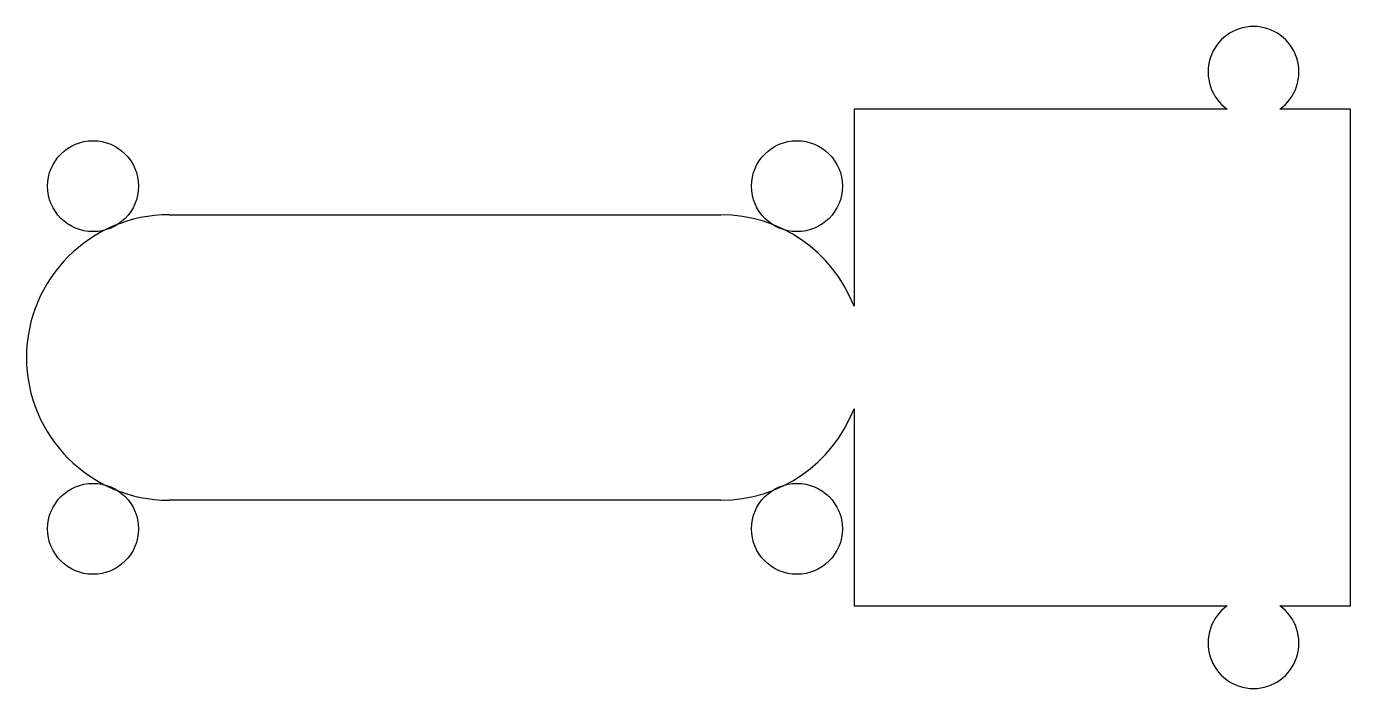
# Model space of a CAD drawing. Header units: millimetres. Extents: x 77.5 to 147.1, y 11.9 to 46.7.
import ezdxf

# ---------------------------------------------------------------- set-up
doc = ezdxf.new("R2010")
doc.units = ezdxf.units.MM
doc.header["$MEASUREMENT"] = 0
doc.layers.add('Default', color=18, linetype='Continuous', true_color=0x000000)

msp = doc.modelspace()

# ---------------------------------------------------------------- linework, layer by layer
at = {"layer": 'Default'}
for p, q in [((85, 36.813, -0.15), (114, 36.813, -0.15)), ((114, 21.813, -0.15), (85, 21.813, -0.15))]:
    msp.add_line(p, q, dxfattribs=at)
for points in [[(140.62, 42.363), (121, 42.363), (121, 32.006)], [(143.38, 16.263), (147.1, 16.263), (147.1, 42.363), (143.38, 42.363)], [(121, 26.621), (121, 16.263), (140.62, 16.263)]]:
    msp.add_lwpolyline(points, dxfattribs=at)
for centre in [(81, 38.313, -0.15), (118, 38.313, -0.15), (81, 20.313, -0.15), (118, 20.313, -0.15)]:
    msp.add_circle(centre, 2.389, dxfattribs=at)
for centre, radius, start, end in [((142, 44.313, -0.15), 2.389, 305.28973, 234.71027), ((85, 29.313, -0.15), 7.5, 90, 270), ((114, 29.313, -0.15), 7.5, 21.03947, 90), ((114, 29.313, -0.15), 7.5, 270, 338.96053), ((142, 14.313, -0.15), 2.389, 125.28973, 54.71027)]:
    msp.add_arc(centre, radius, start, end, dxfattribs=at)

doc.saveas('drawing.dxf')
